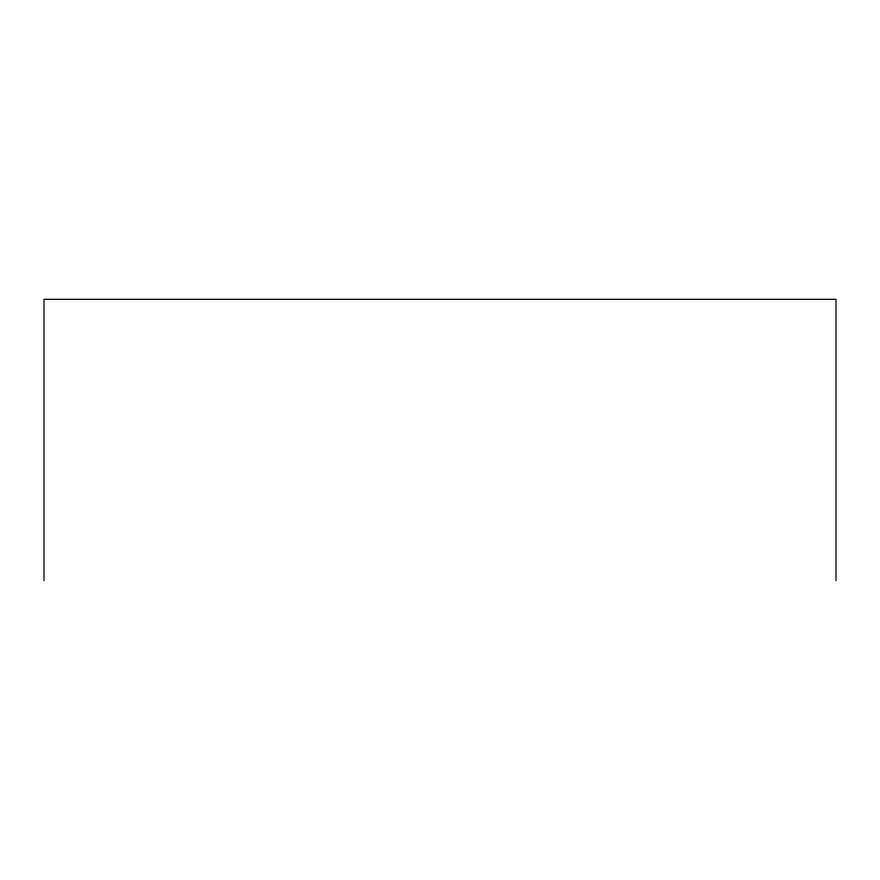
<?xml version="1.0" encoding="UTF-8"?>
<svg xmlns="http://www.w3.org/2000/svg" width="880" height="880" viewBox="0 0 880 880"><rect width="100%" height="100%" fill="white"/><g stroke="black" fill="none" stroke-linecap="round" stroke-linejoin="round"><path stroke-width="1.32" d="M836 580.679L836 299.321L44 299.321L44 580.679"/></g></svg>
